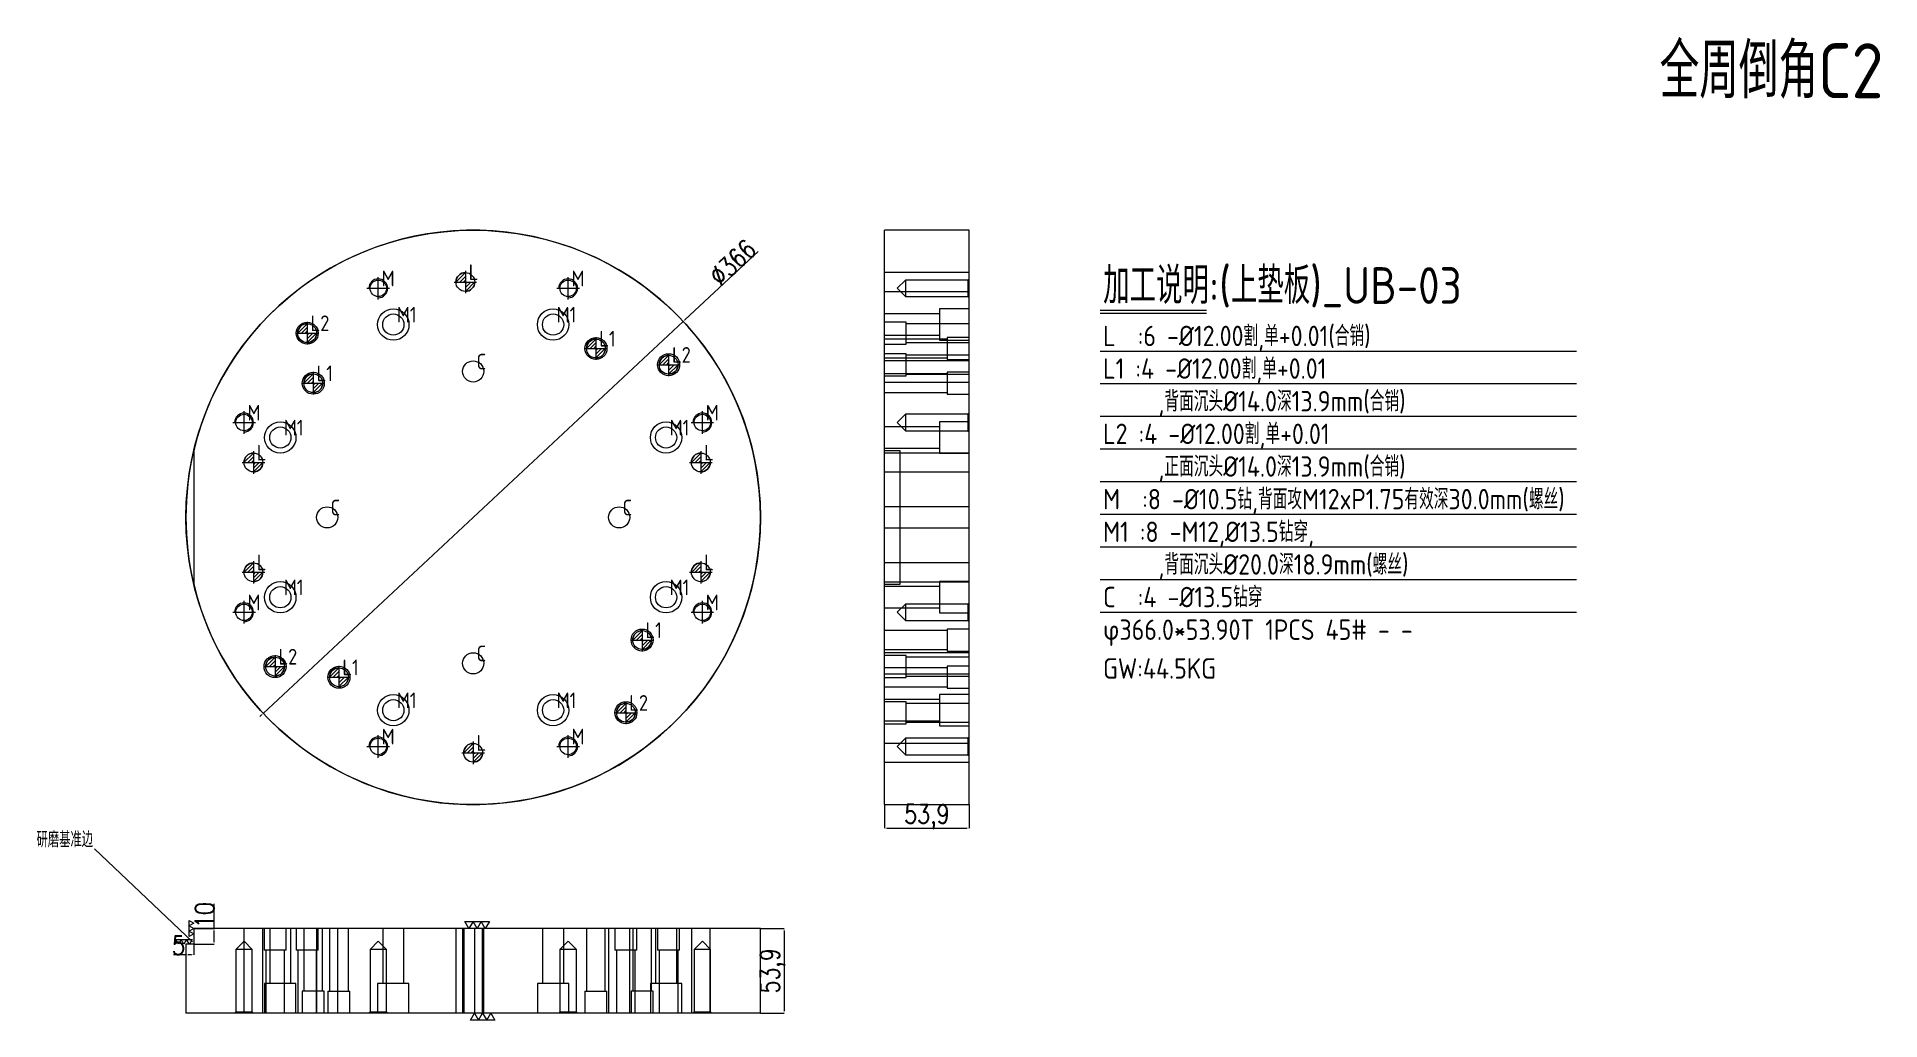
# Model space of a CAD drawing. Header units: millimetres. Extents: x 7471 to 8645, y 53973 to 54599.
import ezdxf

# ---------------------------------------------------------------- set-up
doc = ezdxf.new("R2010")
doc.units = ezdxf.units.MM
doc.linetypes.add('CENTER', pattern=[0])
doc.linetypes.add('DASHED', pattern=[0])
for name, color, linetype, lineweight in [('DIM', 4, 'Continuous', 20), ('UB', 25, 'Continuous', 20), ('UB_W', 1, 'Continuous', 20)]:
    doc.layers.add(name, color=color, linetype=linetype, lineweight=lineweight)
doc.styles.add('gbenor', font='gbenor.shx', dxfattribs={"bigfont": 'gbcbig.shx'})
doc.styles.add('TXT', font='txt.shx', dxfattribs={"width": 0.8, "bigfont": 'ctxt.shx'})
doc.dimstyles.new('零件', dxfattribs={"dimscale": 1.5, "dimtxt": 8, "dimasz": 1, "dimexe": 0, "dimexo": 0, "dimgap": 0, "dimtad": 1, "dimtxsty": 'TXT', "dimcen": 0, "dimclrd": 252, "dimclre": 252, "dimclrt": 4, "dimazin": 3, "dimtp": 0.001, "dimtm": 0.001, "dimtfac": 1, "dimtmove": 0, "dimatfit": 3, "dimlwd": 5, "dimlwe": 5})

# ---------------------------------------------------------------- blocks, each defined once
blk = doc.blocks.new('*D1109')
at = {"layer": 'Defpoints', "color": 0}
for p in [(7931.9, 54031.1), (7931.9, 53977.2), (7946.9, 53977.2)]:
    blk.add_point(p, dxfattribs=at)
at = {"layer": 'DIM', "color": 252, "lineweight": 5}
for p, q in [((7931.9, 54031.1), (7946.9, 54031.1)), ((7946.9, 54029.6), (7946.9, 53978.7)), ((7931.9, 53977.2), (7946.9, 53977.2))]:
    blk.add_line(p, q, dxfattribs=at)
at = {"layer": 'DIM', "color": 252}
for points in [[(7947.2, 54029.6), (7946.7, 54029.6), (7946.9, 54031.1)], [(7946.7, 53978.7), (7947.2, 53978.7), (7946.9, 53977.2)]]:
    blk.add_solid(points, dxfattribs=at)
at = {"layer": 'DIM', "color": 4, "lineweight": 5, "insert": (7939.8, 54004.1), "char_height": 12, "attachment_point": 5, "rotation": 90, "style": 'TXT'}
blk.add_mtext('53,9', dxfattribs=at)
blk = doc.blocks.new('*D1110')
at = {"layer": 'Defpoints', "color": 0}
for p in [(8010.9, 54110.1), (8064.8, 54110.1), (8064.8, 54095.1)]:
    blk.add_point(p, dxfattribs=at)
at = {"layer": 'DIM', "color": 252, "lineweight": 5}
for p, q in [((8010.9, 54110.1), (8010.9, 54095.1)), ((8064.8, 54110.1), (8064.8, 54095.1)), ((8012.4, 54095.1), (8063.3, 54095.1))]:
    blk.add_line(p, q, dxfattribs=at)
at = {"layer": 'DIM', "color": 252}
for points in [[(8012.4, 54095.3), (8012.4, 54094.8), (8010.9, 54095.1)], [(8063.3, 54094.8), (8063.3, 54095.3), (8064.8, 54095.1)]]:
    blk.add_solid(points, dxfattribs=at)
at = {"layer": 'DIM', "color": 4, "lineweight": 5, "insert": (8037.9, 54102.2), "char_height": 12, "attachment_point": 5, "style": 'TXT'}
blk.add_mtext('53,9', dxfattribs=at)
blk = doc.blocks.new('pg_hx_L0')
at = {"color": 230}
for p, q in [((-0.6, 0), (0.6, 0)), ((-0.5, -0.003), (0, 0.497)), ((-0.3, 0), (0, 0.3)), ((-0.1, 0), (0, 0.1)), ((0, 0.6), (0, -0.6)), ((0.5, 0.003), (0, -0.497)), ((0.1, 0), (0, -0.1)), ((0.3, 0), (0, -0.3))]:
    blk.add_line(p, q, dxfattribs=at)
for start, end in [(90, 180), (270, 0)]:
    blk.add_arc((0, 0), 0.5, start, end, dxfattribs=at)
blk = doc.blocks.new('pg_hx_LLL0')
blk.add_blockref('pg_hx_L0', (0, 0))
blk = doc.blocks.new('*D1111')
at = {"layer": 'Defpoints', "color": 0}
for p in [(7565.9, 54021.1), (7565.9, 54014.3), (7570.9, 54021.1)]:
    blk.add_point(p, dxfattribs=at)
at = {"layer": 'DIM', "color": 252, "linetype": 'Continuous', "lineweight": 5}
for p, q in [((7565.9, 54014.3), (7558, 54014.3)), ((7565.9, 54021.1), (7565.9, 54014.3)), ((7569.4, 54014.3), (7567.4, 54014.3)), ((7570.9, 54021.1), (7570.9, 54014.3))]:
    blk.add_line(p, q, dxfattribs=at)
at = {"layer": 'DIM', "color": 252}
for points in [[(7567.4, 54014.5), (7567.4, 54014), (7565.9, 54014.3)], [(7569.4, 54014), (7569.4, 54014.5), (7570.9, 54014.3)]]:
    blk.add_solid(points, dxfattribs=at)
at = {"layer": 'DIM', "color": 4, "lineweight": 5, "insert": (7561.2, 54020.3), "char_height": 12, "attachment_point": 5, "style": 'TXT'}
blk.add_mtext('5', dxfattribs=at)
blk = doc.blocks.new('*D1112')
at = {"layer": 'Defpoints', "color": 0}
for p in [(7570.9, 54031.1), (7583.8, 54031.1), (7570.9, 54021.1)]:
    blk.add_point(p, dxfattribs=at)
at = {"layer": 'DIM', "color": 252, "linetype": 'Continuous', "lineweight": 5}
for p, q in [((7583.8, 54031.1), (7583.8, 54046.8)), ((7570.9, 54031.1), (7583.8, 54031.1)), ((7583.8, 54022.6), (7583.8, 54029.6)), ((7570.9, 54021.1), (7583.8, 54021.1))]:
    blk.add_line(p, q, dxfattribs=at)
at = {"layer": 'DIM', "color": 252}
for points in [[(7584.1, 54029.6), (7583.6, 54029.6), (7583.8, 54031.1)], [(7583.6, 54022.6), (7584.1, 54022.6), (7583.8, 54021.1)]]:
    blk.add_solid(points, dxfattribs=at)
at = {"layer": 'DIM', "color": 4, "lineweight": 5, "insert": (7577.8, 54039.7), "char_height": 12, "attachment_point": 5, "rotation": 90, "style": 'TXT'}
blk.add_mtext('10', dxfattribs=at)
blk = doc.blocks.new('*D1113')
at = {"layer": 'Defpoints', "color": 0}
for p in [(7882.7, 54418), (7615.1, 54168.2)]:
    blk.add_point(p, dxfattribs=at)
at = {"layer": 'DIM', "color": 252, "lineweight": 5}
for p, q in [((7883.8, 54419), (7930.5, 54462.6)), ((7615.1, 54168.2), (7882.7, 54418)), ((7614, 54167.2), (7612.9, 54166.2))]:
    blk.add_line(p, q, dxfattribs=at)
at = {"layer": 'DIM', "color": 252}
for points in [[(7883.6, 54419.2), (7883.9, 54418.8), (7882.7, 54418)], [(7614.2, 54167), (7613.9, 54167.4), (7615.1, 54168.2)]]:
    blk.add_solid(points, dxfattribs=at)
at = {"layer": 'DIM', "color": 4, "lineweight": 5, "insert": (7914.2, 54455.6), "char_height": 12, "attachment_point": 5, "rotation": 43.0304, "style": 'TXT'}
blk.add_mtext('%%c366', dxfattribs=at)

msp = doc.modelspace()

# ---------------------------------------------------------------- linework, layer by layer
at = {"layer": 'DIM', "color": 8, "linetype": 'Continuous', "lineweight": 5}
for p, q in [((8148.206, 54425.106), (8216.019, 54425.106)), ((8148.206, 54423.156), (8216.019, 54423.156)), ((8148.206, 54399.106), (8451.672, 54399.106)), ((8148.206, 54378.306), (8451.672, 54378.306)), ((8148.206, 54357.506), (8451.672, 54357.506)), ((8148.206, 54336.706), (8451.672, 54336.706)), ((8148.206, 54315.906), (8451.672, 54315.906)), ((8148.206, 54295.106), (8451.672, 54295.106)), ((8148.206, 54274.306), (8451.672, 54274.306)), ((8148.206, 54253.506), (8451.672, 54253.506)), ((8148.206, 54232.706), (8451.672, 54232.706))]:
    msp.add_line(p, q, dxfattribs=at)
at = {"layer": 'DIM', "linetype": 'Continuous', "lineweight": 5}
msp.add_line((7570.063, 54022.622), (7507.682, 54081.851), dxfattribs=at)
for points in [[(7567.901, 54036.281), (7570.901, 54034.549), (7567.901, 54032.817), (7570.901, 54031.085), (7567.901, 54029.353), (7570.901, 54027.621), (7567.901, 54025.889), (7567.901, 54036.281)], [(7759.195, 54035.585), (7756.597, 54031.085), (7753.999, 54035.585), (7751.401, 54031.085), (7748.803, 54035.585), (7746.205, 54031.085), (7743.607, 54035.585), (7759.195, 54035.585)], [(7569.85, 54024.085), (7568.118, 54021.085), (7566.386, 54024.085), (7564.654, 54021.085), (7562.922, 54024.085), (7561.19, 54021.085), (7559.458, 54024.085), (7569.85, 54024.085)], [(7747.107, 53972.685), (7749.705, 53977.185), (7752.303, 53972.685), (7754.901, 53977.185), (7757.499, 53972.685), (7760.097, 53977.185), (7762.695, 53972.685), (7747.107, 53972.685)]]:
    msp.add_lwpolyline(points, close=True, dxfattribs=at)
at = {"layer": 'UB', "color": 135, "linetype": 'Continuous', "lineweight": 5}
for p, q in [((8064.801, 54476.085), (8010.901, 54476.085)), ((8010.901, 54110.085), (8010.901, 54476.085)), ((8064.801, 54293.085), (8064.801, 54476.085)), ((8064.801, 54110.085), (8064.801, 54293.085)), ((8010.901, 54110.085), (8064.801, 54110.085)), ((7931.901, 54031.085), (7570.901, 54031.085)), ((7931.901, 53977.185), (7931.901, 54031.085)), ((7565.901, 54021.085), (7565.901, 53977.185)), ((7931.901, 53977.185), (7565.901, 53977.185))]:
    msp.add_line(p, q, dxfattribs=at)
at = {"layer": 'UB', "color": 135, "linetype": 'DASHED', "lineweight": 5, "ltscale": 0.707424}
for p, q in [((8064.801, 54449.085), (8010.901, 54449.085)), ((8010.901, 54437.085), (8064.801, 54437.085)), ((8064.801, 54334.085), (8010.901, 54334.085)), ((8010.901, 54322.085), (8064.801, 54322.085)), ((8064.801, 54264.085), (8010.901, 54264.085)), ((8010.901, 54252.085), (8064.801, 54252.085)), ((8064.801, 54149.085), (8010.901, 54149.085)), ((8010.901, 54137.085), (8064.801, 54137.085)), ((7602.901, 54031.085), (7602.901, 53977.185)), ((7614.901, 53977.185), (7614.901, 54031.085)), ((7737.901, 54031.085), (7737.901, 53977.185)), ((7742.901, 54031.085), (7742.901, 53977.185)), ((7749.901, 53977.185), (7749.901, 54031.085)), ((7754.901, 53977.185), (7754.901, 54031.085)), ((7887.901, 54031.085), (7887.901, 53977.185)), ((7899.901, 53977.185), (7899.901, 54031.085))]:
    msp.add_line(p, q, dxfattribs=at)
at = {"layer": 'UB', "color": 5, "linetype": 'DASHED', "lineweight": 5, "ltscale": 0.707424}
for p, q in [((8024.221, 54444.311), (8018.968, 54439.058)), ((8018.968, 54439.058), (8024.221, 54433.805)), ((8064.054, 54444.311), (8024.221, 54444.311)), ((8024.221, 54444.311), (8024.221, 54439.058)), ((8024.221, 54439.058), (8024.221, 54433.805)), ((8064.801, 54445.058), (8064.054, 54444.311)), ((8064.054, 54444.311), (8064.054, 54433.805)), ((8024.221, 54433.805), (8064.054, 54433.805)), ((8064.054, 54433.805), (8064.801, 54433.058)), ((8024.221, 54358.802), (8018.968, 54353.549)), ((8018.968, 54353.549), (8024.221, 54348.296)), ((8064.054, 54358.802), (8024.221, 54358.802)), ((8024.221, 54358.802), (8024.221, 54353.549)), ((8024.221, 54353.549), (8024.221, 54348.296)), ((8064.801, 54359.549), (8064.054, 54358.802)), ((8064.054, 54358.802), (8064.054, 54348.296)), ((8024.221, 54348.296), (8064.054, 54348.296)), ((8064.054, 54348.296), (8064.801, 54347.549)), ((8024.221, 54237.874), (8018.968, 54232.621)), ((8064.054, 54237.874), (8024.221, 54237.874)), ((8024.221, 54237.874), (8024.221, 54232.621)), ((8064.801, 54238.621), (8064.054, 54237.874)), ((8064.054, 54237.874), (8064.054, 54227.368)), ((8018.968, 54232.621), (8024.221, 54227.368)), ((8024.221, 54232.621), (8024.221, 54227.368)), ((8024.221, 54227.368), (8064.054, 54227.368)), ((8064.054, 54227.368), (8064.801, 54226.621)), ((8024.221, 54152.365), (8018.968, 54147.112)), ((8064.054, 54152.365), (8024.221, 54152.365)), ((8024.221, 54152.365), (8024.221, 54147.112)), ((8064.801, 54153.112), (8064.054, 54152.365)), ((8064.054, 54152.365), (8064.054, 54141.859)), ((8018.968, 54147.112), (8024.221, 54141.859)), ((8024.221, 54147.112), (8024.221, 54141.859)), ((8024.221, 54141.859), (8064.054, 54141.859)), ((8064.054, 54141.859), (8064.801, 54141.112)), ((7602.928, 54023.018), (7597.675, 54017.765)), ((7597.675, 54017.765), (7597.675, 53977.932)), ((7608.181, 54017.765), (7597.675, 54017.765)), ((7608.181, 54017.765), (7602.928, 54023.018)), ((7608.181, 53977.932), (7608.181, 54017.765)), ((7688.437, 54023.018), (7683.184, 54017.765)), ((7683.184, 54017.765), (7683.184, 53977.932)), ((7693.69, 54017.765), (7683.184, 54017.765)), ((7693.69, 54017.765), (7688.437, 54023.018)), ((7693.69, 53977.932), (7693.69, 54017.765)), ((7809.365, 54023.018), (7804.112, 54017.765)), ((7804.112, 54017.765), (7804.112, 53977.932)), ((7814.618, 54017.765), (7804.112, 54017.765)), ((7814.618, 54017.765), (7809.365, 54023.018)), ((7814.618, 53977.932), (7814.618, 54017.765)), ((7894.874, 54023.018), (7889.621, 54017.765)), ((7889.621, 54017.765), (7889.621, 53977.932)), ((7900.127, 54017.765), (7889.621, 54017.765)), ((7900.127, 54017.765), (7894.874, 54023.018)), ((7900.127, 53977.932), (7900.127, 54017.765)), ((7597.675, 53977.932), (7596.928, 53977.185)), ((7597.675, 53977.932), (7608.181, 53977.932)), ((7608.928, 53977.185), (7608.181, 53977.932)), ((7683.184, 53977.932), (7682.437, 53977.185)), ((7683.184, 53977.932), (7693.69, 53977.932)), ((7694.437, 53977.185), (7693.69, 53977.932)), ((7804.112, 53977.932), (7803.365, 53977.185)), ((7804.112, 53977.932), (7814.618, 53977.932)), ((7815.365, 53977.185), (7814.618, 53977.932)), ((7889.621, 53977.932), (7888.874, 53977.185)), ((7889.621, 53977.932), (7900.127, 53977.932)), ((7900.874, 53977.185), (7900.127, 53977.932))]:
    msp.add_line(p, q, dxfattribs=at)
at = {"layer": 'UB', "color": 31, "linetype": 'DASHED', "lineweight": 5, "ltscale": 0.707424}
for p, q in [((8045.901, 54422.715), (8010.901, 54422.715)), ((8064.801, 54425.961), (8045.901, 54425.961)), ((8045.901, 54425.961), (8045.901, 54408.89)), ((8024.801, 54417.502), (8010.901, 54417.502)), ((8024.801, 54410.502), (8024.801, 54417.502)), ((8010.901, 54409.208), (8045.901, 54409.208)), ((8010.901, 54403.502), (8024.801, 54403.502)), ((8024.801, 54403.502), (8024.801, 54410.502)), ((8045.901, 54408.89), (8045.901, 54405.961)), ((8045.901, 54405.961), (8064.801, 54405.961)), ((8064.801, 54407.684), (8050.901, 54407.684)), ((8050.901, 54407.684), (8050.901, 54402.496)), ((8050.901, 54402.496), (8050.901, 54393.684)), ((8024.801, 54397.36), (8010.901, 54397.36)), ((8064.801, 54392.839), (8010.901, 54392.839)), ((8024.801, 54390.36), (8024.801, 54397.36)), ((8024.801, 54383.36), (8024.801, 54390.36)), ((8050.901, 54393.684), (8064.801, 54393.684)), ((8010.901, 54383.36), (8024.801, 54383.36)), ((8010.901, 54379.332), (8064.801, 54379.332)), ((8064.801, 54385.576), (8050.901, 54385.576)), ((8050.901, 54385.576), (8050.901, 54371.814)), ((8050.901, 54371.814), (8050.901, 54371.576)), ((8050.901, 54371.576), (8064.801, 54371.576)), ((8064.801, 54353.982), (8045.901, 54353.982)), ((8045.901, 54353.982), (8045.901, 54336.911)), ((8045.901, 54350.736), (8010.901, 54350.736)), ((8010.901, 54337.229), (8045.901, 54337.229)), ((8045.901, 54336.911), (8045.901, 54333.982)), ((8045.901, 54333.982), (8064.801, 54333.982)), ((8064.801, 54299.839), (8010.901, 54299.839)), ((8010.901, 54286.332), (8064.801, 54286.332)), ((8045.901, 54248.942), (8010.901, 54248.942)), ((8064.801, 54252.188), (8045.901, 54252.188)), ((8045.901, 54252.188), (8045.901, 54235.117)), ((8010.901, 54235.435), (8045.901, 54235.435)), ((8045.901, 54235.117), (8045.901, 54232.188)), ((8045.901, 54232.188), (8064.801, 54232.188)), ((8064.801, 54221.91), (8050.901, 54221.91)), ((8050.901, 54221.91), (8050.901, 54208.148)), ((8064.801, 54206.839), (8010.901, 54206.839)), ((8024.801, 54204.998), (8010.901, 54204.998)), ((8024.801, 54197.998), (8024.801, 54204.998)), ((8050.901, 54208.148), (8050.901, 54207.91)), ((8050.901, 54207.91), (8064.801, 54207.91)), ((8010.901, 54193.332), (8064.801, 54193.332)), ((8010.901, 54190.998), (8024.801, 54190.998)), ((8024.801, 54190.998), (8024.801, 54197.998)), ((8064.801, 54198.201), (8050.901, 54198.201)), ((8050.901, 54198.201), (8050.901, 54193.013)), ((8050.901, 54193.013), (8050.901, 54184.201)), ((8045.901, 54176.963), (8010.901, 54176.963)), ((8064.801, 54180.209), (8045.901, 54180.209)), ((8045.901, 54180.209), (8045.901, 54163.138)), ((8050.901, 54184.201), (8064.801, 54184.201)), ((8024.801, 54175.579), (8010.901, 54175.579)), ((8024.801, 54168.579), (8024.801, 54175.579)), ((8024.801, 54161.579), (8024.801, 54168.579)), ((8010.901, 54163.456), (8045.901, 54163.456)), ((8010.901, 54161.579), (8024.801, 54161.579)), ((8045.901, 54163.138), (8045.901, 54160.209)), ((8045.901, 54160.209), (8064.801, 54160.209)), ((7615.716, 54031.085), (7615.716, 54017.185)), ((7619.271, 54031.085), (7619.271, 53996.085)), ((7629.716, 54017.185), (7629.716, 54031.085)), ((7632.778, 53996.085), (7632.778, 54031.085)), ((7636.178, 54031.085), (7636.178, 54017.185)), ((7649.147, 54031.085), (7649.147, 53977.185)), ((7650.178, 54017.185), (7650.178, 54031.085)), ((7662.654, 53977.185), (7662.654, 54031.085)), ((7691.25, 54031.085), (7691.25, 53996.085)), ((7704.757, 53996.085), (7704.757, 54031.085)), ((7742.147, 54031.085), (7742.147, 53977.185)), ((7755.654, 53977.185), (7755.654, 54031.085)), ((7793.044, 54031.085), (7793.044, 53996.085)), ((7806.551, 53996.085), (7806.551, 54031.085)), ((7835.147, 54031.085), (7835.147, 53977.185)), ((7839.175, 54031.085), (7839.175, 54017.185)), ((7848.654, 53977.185), (7848.654, 54031.085)), ((7853.175, 54017.185), (7853.175, 54031.085)), ((7865.023, 54031.085), (7865.023, 53996.085)), ((7866.406, 54031.085), (7866.406, 54017.185)), ((7878.53, 53996.085), (7878.53, 54031.085)), ((7880.406, 54017.185), (7880.406, 54031.085)), ((7629.716, 54017.185), (7615.716, 54017.185)), ((7650.178, 54017.185), (7636.178, 54017.185)), ((7853.175, 54017.185), (7839.175, 54017.185)), ((7880.406, 54017.185), (7866.406, 54017.185)), ((7616.025, 53996.085), (7616.025, 53977.185)), ((7633.096, 53996.085), (7616.025, 53996.085)), ((7636.025, 53996.085), (7633.096, 53996.085)), ((7636.025, 53977.185), (7636.025, 53996.085)), ((7640.017, 53991.085), (7640.017, 53977.185)), ((7648.829, 53991.085), (7640.017, 53991.085)), ((7654.017, 53991.085), (7648.829, 53991.085)), ((7654.017, 53977.185), (7654.017, 53991.085)), ((7656.41, 53991.085), (7656.41, 53977.185)), ((7656.41, 53991.085), (7670.41, 53991.085)), ((7670.41, 53977.185), (7670.41, 53991.085)), ((7688.004, 53996.085), (7688.004, 53977.185)), ((7705.075, 53996.085), (7688.004, 53996.085)), ((7708.004, 53996.085), (7705.075, 53996.085)), ((7708.004, 53977.185), (7708.004, 53996.085)), ((7789.798, 53996.085), (7789.798, 53977.185)), ((7806.869, 53996.085), (7789.798, 53996.085)), ((7809.798, 53996.085), (7806.869, 53996.085)), ((7809.798, 53977.185), (7809.798, 53996.085)), ((7820.076, 53991.085), (7820.076, 53977.185)), ((7820.076, 53991.085), (7834.076, 53991.085)), ((7834.076, 53977.185), (7834.076, 53991.085)), ((7849.5, 53991.085), (7849.5, 53977.185)), ((7858.312, 53991.085), (7849.5, 53991.085)), ((7863.5, 53991.085), (7858.312, 53991.085)), ((7861.777, 53996.085), (7861.777, 53977.185)), ((7878.848, 53996.085), (7861.777, 53996.085)), ((7863.5, 53977.185), (7863.5, 53991.085)), ((7881.777, 53996.085), (7878.848, 53996.085)), ((7881.777, 53977.185), (7881.777, 53996.085))]:
    msp.add_line(p, q, dxfattribs=at)
at = {"layer": 'UB', "color": 2, "linetype": 'Continuous', "lineweight": 5}
for p, q in [((7570.901, 54335.57), (7570.901, 54250.6)), ((7570.901, 54031.085), (7570.901, 54021.085)), ((7570.901, 54021.085), (7565.901, 54021.085))]:
    msp.add_line(p, q, dxfattribs=at)
at = {"layer": 'UB', "color": 2, "linetype": 'DASHED', "lineweight": 5, "ltscale": 0.707424}
for p, q in [((8020.901, 54335.57), (8010.901, 54335.57)), ((8020.901, 54250.6), (8020.901, 54335.57)), ((8010.901, 54250.6), (8020.901, 54250.6))]:
    msp.add_line(p, q, dxfattribs=at)
at = {"layer": 'UB', "color": 30, "linetype": 'DASHED', "lineweight": 5, "ltscale": 0.707424}
for centre, radius in [((7748.901, 54293.085), 183), ((7688.437, 54439.058), 5.253), ((7809.365, 54439.058), 5.253), ((7698.004, 54415.961), 10), ((7799.798, 54415.961), 10), ((7827.076, 54400.684), 7), ((7647.017, 54378.576), 7), ((7602.928, 54353.549), 5.253), ((7626.025, 54343.982), 10), ((7871.777, 54343.982), 10), ((7894.874, 54353.549), 5.253), ((7626.025, 54242.188), 10), ((7871.777, 54242.188), 10), ((7602.928, 54232.621), 5.253), ((7894.874, 54232.621), 5.253), ((7856.5, 54214.91), 7), ((7663.41, 54191.201), 7), ((7698.004, 54170.209), 10), ((7799.798, 54170.209), 10), ((7688.437, 54147.112), 5.253), ((7809.365, 54147.112), 5.253)]:
    msp.add_circle(centre, radius, dxfattribs=at)
at = {"layer": 'UB', "color": 42, "linetype": 'Continuous', "lineweight": 5}
for centre, radius in [((7698.004, 54415.961), 6.753), ((7799.798, 54415.961), 6.753), ((7643.178, 54410.502), 7), ((7748.901, 54386.085), 6.753), ((7873.406, 54390.36), 7), ((7626.025, 54343.982), 6.753), ((7871.777, 54343.982), 6.753), ((7655.901, 54293.085), 6.753), ((7841.901, 54293.085), 6.753), ((7626.025, 54242.188), 6.753), ((7871.777, 54242.188), 6.753), ((7622.716, 54197.998), 7), ((7748.901, 54200.085), 6.753), ((7698.004, 54170.209), 6.753), ((7799.798, 54170.209), 6.753), ((7846.175, 54168.579), 7)]:
    msp.add_circle(centre, radius, dxfattribs=at)
at = {"layer": 'UB', "color": 135, "linetype": 'Continuous', "lineweight": 5}
msp.add_arc((7748.901, 54293.085), 183, 193.424277, 166.575723, dxfattribs=at)
at = {"layer": 'UB', "color": 30, "linetype": 'DASHED', "lineweight": 5, "ltscale": 0.707424}
for centre in [(7688.437, 54439.058), (7809.365, 54439.058), (7602.928, 54353.549), (7894.874, 54353.549), (7602.928, 54232.621), (7894.874, 54232.621), (7688.437, 54147.112), (7809.365, 54147.112)]:
    msp.add_arc(centre, 6, 270, 180, dxfattribs=at)
at = {"layer": 'UB', "color": 2, "linetype": 'Continuous', "lineweight": 5}
msp.add_arc((7748.901, 54293.085), 183, 166.575723, 193.424277, dxfattribs=at)
at = {"layer": 'UB_W', "color": 1, "linetype": 'CENTER', "lineweight": 5, "ltscale": 0.707424}
for p, q in [((7688.437, 54431.858), (7688.437, 54446.258)), ((7809.365, 54431.858), (7809.365, 54446.258)), ((7681.237, 54439.058), (7695.637, 54439.058)), ((7802.165, 54439.058), (7816.565, 54439.058)), ((7595.728, 54353.549), (7610.128, 54353.549)), ((7602.928, 54346.349), (7602.928, 54360.749)), ((7887.674, 54353.549), (7902.074, 54353.549)), ((7894.874, 54346.349), (7894.874, 54360.749)), ((7602.928, 54225.421), (7602.928, 54239.821)), ((7894.874, 54225.421), (7894.874, 54239.821)), ((7595.728, 54232.621), (7610.128, 54232.621)), ((7887.674, 54232.621), (7902.074, 54232.621)), ((7688.437, 54139.912), (7688.437, 54154.312)), ((7809.365, 54139.912), (7809.365, 54154.312)), ((7681.237, 54147.112), (7695.637, 54147.112)), ((7802.165, 54147.112), (7816.565, 54147.112))]:
    msp.add_line(p, q, dxfattribs=at)
at = {"layer": 'UB_W', "color": 1, "linetype": 'DASHED', "lineweight": 5, "ltscale": 0.707424}
for p, q in [((8064.801, 54416.502), (8024.801, 54416.502)), ((8050.901, 54406.685), (8010.901, 54406.685)), ((8024.801, 54404.502), (8064.801, 54404.502)), ((8010.901, 54394.684), (8050.901, 54394.684)), ((8064.801, 54396.36), (8024.801, 54396.36)), ((8050.901, 54384.576), (8010.901, 54384.576)), ((8024.801, 54384.36), (8064.801, 54384.36)), ((8010.901, 54372.576), (8050.901, 54372.576)), ((8050.901, 54220.91), (8010.901, 54220.91)), ((8010.901, 54208.91), (8050.901, 54208.91)), ((8064.801, 54203.998), (8024.801, 54203.998)), ((8050.901, 54197.201), (8010.901, 54197.201)), ((8024.801, 54191.998), (8064.801, 54191.998)), ((8010.901, 54185.201), (8050.901, 54185.201)), ((8064.801, 54174.58), (8024.801, 54174.58)), ((8024.801, 54162.579), (8064.801, 54162.579)), ((7641.017, 54031.085), (7641.017, 53991.085)), ((7653.017, 53991.085), (7653.017, 54031.085)), ((7657.41, 54031.085), (7657.41, 53991.085)), ((7669.41, 53991.085), (7669.41, 54031.085)), ((7821.076, 54031.085), (7821.076, 53991.085)), ((7833.076, 53991.085), (7833.076, 54031.085)), ((7850.5, 54031.085), (7850.5, 53991.085)), ((7862.5, 53991.085), (7862.5, 54031.085)), ((7616.716, 54017.185), (7616.716, 53977.185)), ((7628.716, 53977.185), (7628.716, 54017.185)), ((7637.178, 54017.185), (7637.178, 53977.185)), ((7649.178, 53977.185), (7649.178, 54017.185)), ((7840.175, 54017.185), (7840.175, 53977.185)), ((7852.175, 53977.185), (7852.175, 54017.185)), ((7867.406, 54017.185), (7867.406, 53977.185)), ((7879.407, 53977.185), (7879.407, 54017.185))]:
    msp.add_line(p, q, dxfattribs=at)
at = {"layer": 'UB_W', "color": 1, "linetype": 'Continuous', "lineweight": 5}
for centre in [(7743.901, 54443.085), (7643.178, 54410.502), (7827.076, 54400.684), (7873.406, 54390.36), (7647.017, 54378.576), (7608.901, 54328.085), (7893.901, 54328.085), (7608.901, 54258.085), (7893.901, 54258.085), (7856.5, 54214.91), (7622.716, 54197.998), (7663.41, 54191.201), (7846.175, 54168.579), (7748.901, 54143.085)]:
    msp.add_circle(centre, 6, dxfattribs=at)

# ---------------------------------------------------------------- block references
at = {"layer": 'UB', "lineweight": 5, "ltscale": 0.707424, "xscale": 12, "yscale": 12, "zscale": 12}
for p in [(7743.901, 54443.085), (7643.178, 54410.502), (7827.076, 54400.684), (7873.406, 54390.36), (7647.017, 54378.576), (7608.901, 54328.085), (7893.901, 54328.085), (7608.901, 54258.085), (7893.901, 54258.085), (7856.5, 54214.91), (7622.716, 54197.998), (7663.41, 54191.201), (7846.175, 54168.579), (7748.901, 54143.085)]:
    msp.add_blockref('pg_hx_LLL0', p, dxfattribs=at)

# ---------------------------------------------------------------- texts
at = {"layer": 'DIM', "color": 6, "lineweight": 5, "style": 'gbenor'}
msp.add_text('全周倒角C2', height=35, dxfattribs=at).set_placement((8504.683, 54560.215))
at = {"layer": 'DIM', "color": 4, "lineweight": 5, "style": 'gbenor'}
for s, height, p in [('M', 10, (7690.582, 54440.323)), ('L', 10, (7746.046, 54444.35)), ('M', 10, (7811.51, 54440.323)), ('加工说明:(上垫板)_UB-03', 23.4, (8150.202, 54429.145)), ('M1', 10, (7700.229, 54417.266)), ('M1', 10, (7802.023, 54417.266)), ('L2', 10, (7645.343, 54411.777)), ('L1', 10, (7829.241, 54401.959)), ('L2', 10, (7875.572, 54391.635)), ('L1', 10, (7649.182, 54379.851)), ('C', 10, (7751.061, 54387.358)), ('M', 10, (7605.073, 54354.814)), ('M', 10, (7897.019, 54354.814)), ('     ,背面沉头%%c14.0深13.9mm(合销)', 13, (8150.156, 54360.617)), ('M1', 10, (7628.25, 54345.287)), ('M1', 10, (7874.002, 54345.287)), ('L', 10, (7611.046, 54329.35)), ('L', 10, (7896.046, 54329.35)), ('     ,正面沉头%%c14.0深13.9mm(合销)', 13, (8150.156, 54319.017)), ('M  :8 -%%c10.5钻,背面攻M12xP1.75有效深30.0mm(螺丝)', 13, (8150.156, 54298.217)), ('C', 10, (7658.061, 54294.358)), ('C', 10, (7844.061, 54294.358)), ('M1 :8 -M12,%%c13.5钻穿,', 13, (8150.156, 54277.417)), ('     ,背面沉头%%c20.0深18.9mm(螺丝)', 13, (8150.156, 54256.617)), ('L', 10, (7611.046, 54259.35)), ('L', 10, (7896.046, 54259.35)), ('M1', 10, (7628.25, 54243.493)), ('M1', 10, (7874.002, 54243.493)), ('C  :4 -%%c13.5钻穿', 13, (8150.156, 54235.817)), ('M', 10, (7605.073, 54233.886)), ('M', 10, (7897.019, 54233.886)), ('L1', 10, (7858.665, 54216.185)), ('φ366.0*53.90T 1PCS 45# - -', 13, (8150.156, 54215.017)), ('C', 10, (7751.061, 54201.358)), ('L2', 10, (7624.882, 54199.273)), ('L1', 10, (7665.575, 54192.476)), ('GW:44.5KG', 13, (8150.156, 54190.317)), ('M1', 10, (7700.229, 54171.514)), ('M1', 10, (7802.023, 54171.514)), ('L2', 10, (7848.341, 54169.854)), ('M', 10, (7690.582, 54148.377)), ('L', 10, (7751.046, 54144.35)), ('M', 10, (7811.51, 54148.377)), ('研磨基准边', 10, (7470.733, 54082.804))]:
    msp.add_text(s, height=height, dxfattribs=at).set_placement(p)
at = {"layer": 'DIM', "color": 1, "lineweight": 5, "style": 'gbenor'}
for s, p in [('L  :6 -%%c12.00割,单+0.01(合销)', (8150.156, 54402.217)), ('L1 :4 -%%c12.00割,单+0.01', (8150.156, 54381.417)), ('L2 :4 -%%c12.00割,单+0.01', (8150.156, 54339.817))]:
    msp.add_text(s, height=13, dxfattribs=at).set_placement(p)

# ---------------------------------------------------------------- dimensions: what is measured, and where the dimension line sits
at = {"layer": 'DIM', "lineweight": 5}
dim = msp.add_diameter_dim_2p(p1=(7615.129, 54168.208), p2=(7882.672, 54417.962), dimstyle='零件', dxfattribs=at)
dim.commit()
dim.dimension.update_dxf_attribs({"geometry": '*D1113', "text_midpoint": (7918.305, 54451.226), "dimtype": 163})
dim = msp.add_linear_dim(base=(8064.801, 54095.085), p1=(8010.901, 54110.085), p2=(8064.801, 54110.085), dimstyle='零件', dxfattribs=at)
dim.commit()
dim.dimension.update_dxf_attribs({"geometry": '*D1110', "text_midpoint": (8037.851, 54102.228)})
at = {"layer": 'DIM', "linetype": 'Continuous', "lineweight": 5}
dim = msp.add_linear_dim(base=(7583.837, 54031.085), p1=(7570.901, 54021.085), p2=(7570.901, 54031.085), angle=90, dimstyle='零件', dxfattribs=at)
dim.commit()
dim.dimension.update_dxf_attribs({"geometry": '*D1112', "text_midpoint": (7577.837, 54039.671)})
dim = msp.add_linear_dim(base=(7565.901, 54014.262), p1=(7570.901, 54021.085), p2=(7565.901, 54021.085), dimstyle='零件', dxfattribs=at)
dim.commit()
dim.dimension.update_dxf_attribs({"geometry": '*D1111', "text_midpoint": (7561.201, 54020.262)})
at = {"layer": 'DIM', "lineweight": 5}
dim = msp.add_linear_dim(base=(7946.901, 53977.185), p1=(7931.901, 54031.085), p2=(7931.901, 53977.185), angle=90, dimstyle='零件', dxfattribs=at)
dim.commit()
dim.dimension.update_dxf_attribs({"geometry": '*D1109', "text_midpoint": (7939.758, 54004.135)})

doc.saveas('drawing.dxf')
